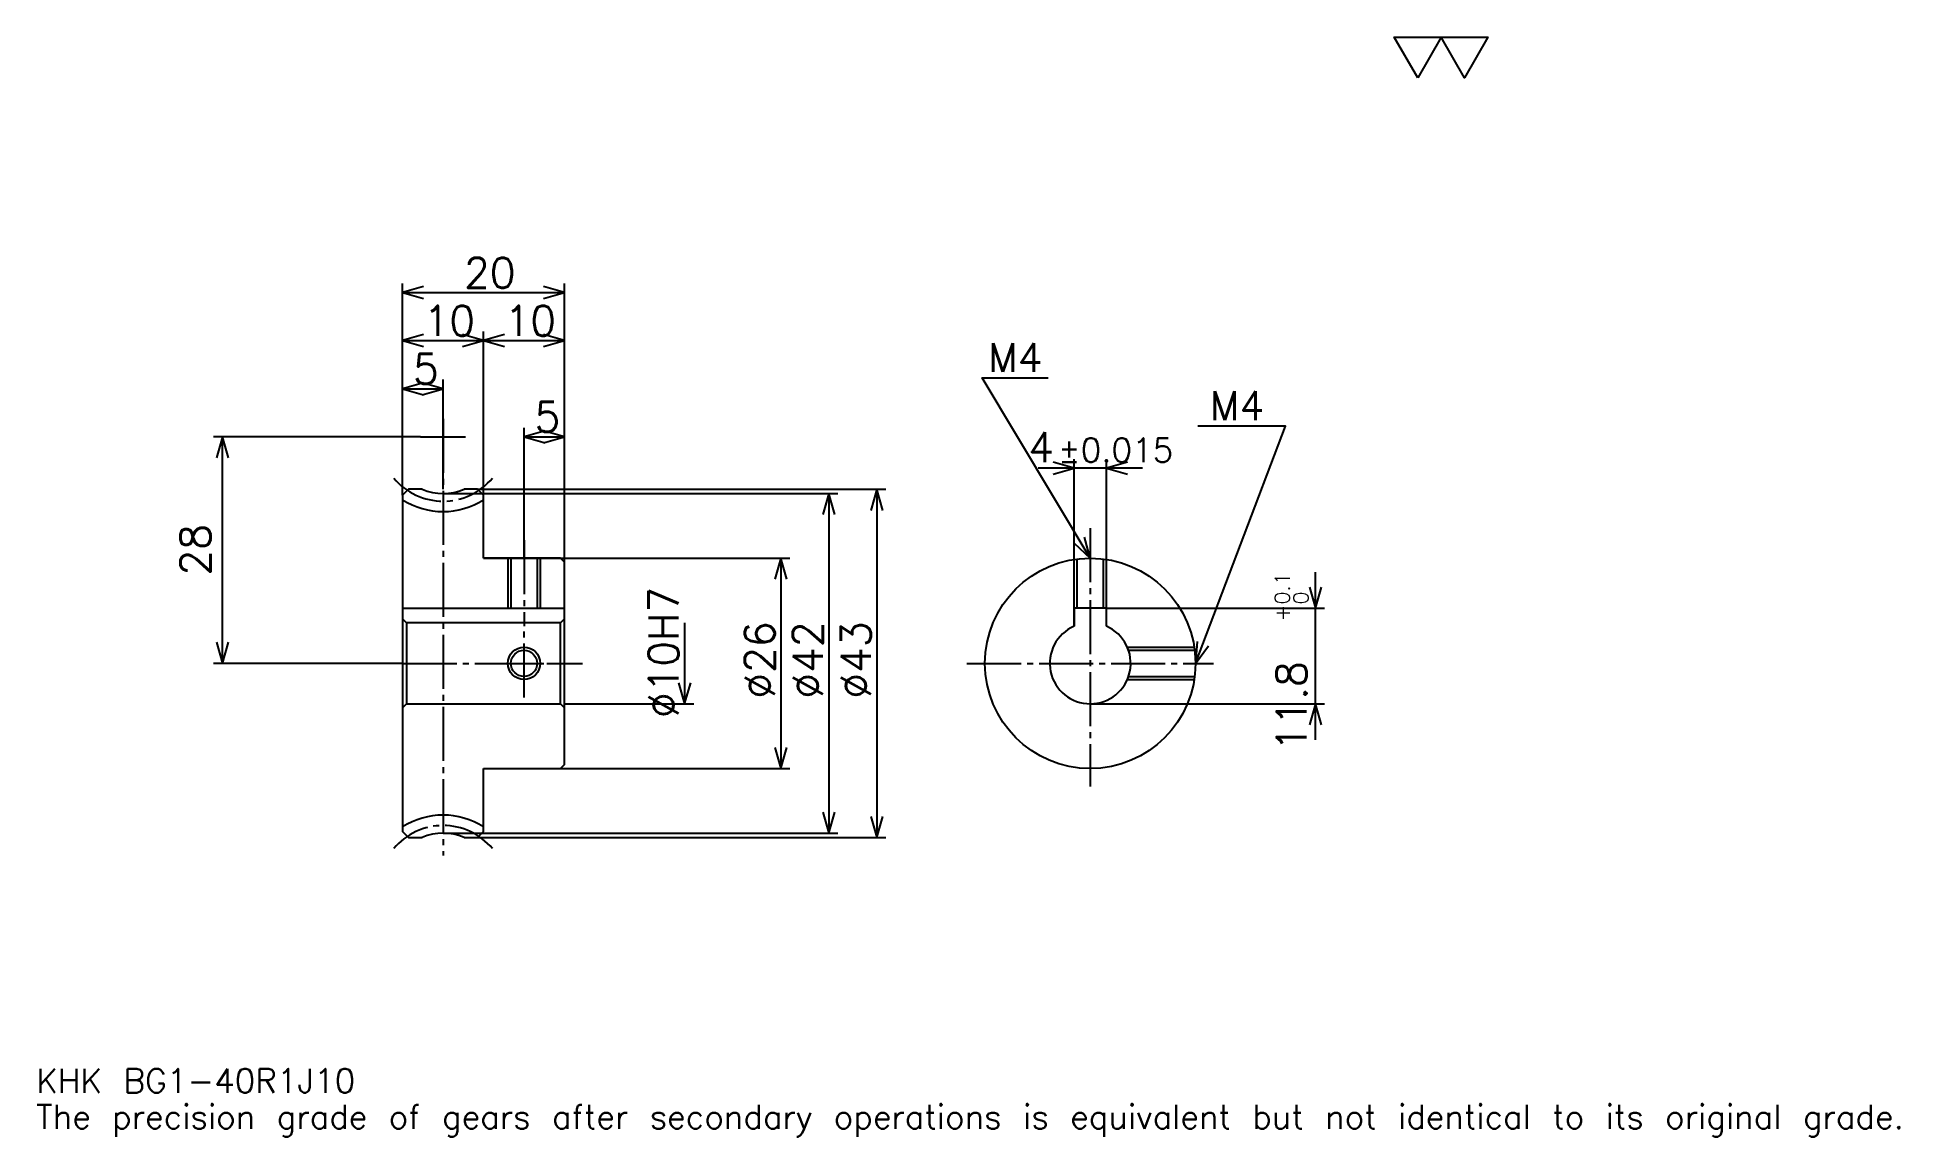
# Model space of a CAD drawing. Extents: x 8 to 238, y 3 to 139.
import ezdxf

# ---------------------------------------------------------------- set-up
doc = ezdxf.new("R2010")
doc.units = 0
doc.linetypes.add('DASHDOT', pattern=[8.903224, 6.677419, -0.741935, 0.741935, -0.741935])
doc.layers.get('0').update_dxf_attribs({"linetype": 'CONTINUOUS'})
doc.layers.add('DASHDOT', color=6, linetype='DASHDOT')
doc.styles.add('KANJI', font='TXT', dxfattribs={"bigfont": 'BIGFONT'})

msp = doc.modelspace()

# ---------------------------------------------------------------- linework, layer by layer
at = {"color": 5}
for p, q in [((52.677414, 82.709671), (52.677414, 108.129028)), ((72.677414, 82.709671), (72.677414, 108.129028)), ((52.677414, 107.016129), (72.677414, 107.016129)), ((62.677414, 82.709671), (62.677414, 102.193542)), ((52.677414, 101.080643), (62.677414, 101.080643)), ((62.677414, 101.080643), (72.677414, 101.080643)), ((52.677414, 95.145157), (57.677414, 95.145157)), ((57.677414, 82.709671), (57.677414, 96.258064)), ((67.677414, 82.709671), (67.677414, 90.322578)), ((54.903221, 89.209671), (29.306446, 89.209671)), ((30.41935, 61.209675), (30.41935, 89.209671)), ((67.677414, 89.209671), (72.677414, 89.209671)), ((144.064514, 85.338707), (131.161285, 85.338707)), ((135.6129, 68.009674), (135.6129, 86.451614)), ((139.6129, 68.009674), (139.6129, 86.451614)), ((52.677414, 81.967743), (52.677414, 82.709671)), ((57.677414, 82.209671), (72.677414, 82.209671)), ((61.935478, 82.709671), (72.677414, 82.709671)), ((62.677414, 81.967743), (62.677414, 82.709671)), ((67.677414, 74.209671), (67.677414, 82.709671)), ((67.677414, 74.209671), (67.677414, 82.709671)), ((72.677414, 82.709671), (112.370964, 82.709671)), ((72.677414, 73.709671), (72.677414, 82.709671)), ((72.677414, 82.209671), (106.435478, 82.209671)), ((105.322571, 82.209671), (105.322571, 40.209675)), ((111.258057, 82.709671), (111.258057, 39.709675)), ((62.677414, 74.209671), (72.677414, 74.209671)), ((72.677414, 74.209671), (100.5, 74.209671)), ((99.387093, 74.209671), (99.387093, 48.209675)), ((165.451614, 51.758064), (165.451614, 72.461288)), ((139.6129, 68.009674), (166.564514, 68.009674)), ((87.516129, 66.209671), (87.516129, 56.209675)), ((52.677414, 61.209675), (29.306446, 61.209675)), ((72.677414, 56.209675), (88.629028, 56.209675)), ((137.6129, 56.209675), (166.564514, 56.209675)), ((62.677414, 48.209675), (72.677414, 48.209675)), ((72.677414, 48.209675), (100.5, 48.209675)), ((57.677414, 40.209675), (72.677414, 40.209675)), ((61.935478, 39.709675), (72.677414, 39.709675)), ((72.677414, 40.209675), (106.435478, 40.209675)), ((72.677414, 39.709675), (112.370964, 39.709675))]:
    msp.add_line(p, q, dxfattribs=at)
at = {"color": 4}
for p, q in [((52.677414, 68.009674), (72.677414, 68.009674)), ((72.677414, 66.709671), (72.177414, 66.209671)), ((52.677414, 55.709675), (53.177414, 56.209675)), ((72.677414, 55.709675), (72.177414, 56.209675))]:
    msp.add_line(p, q, dxfattribs=at)
at = {"color": 7}
msp.add_lwpolyline([(178.064514, 133.548386), (175.170959, 138.563873), (186.745163, 138.563873), (183.851608, 133.548386), (180.958069, 138.563873), (178.064514, 133.548386)], dxfattribs=at)
at = {"color": 5}
for points in [[(55.274189, 107.758057), (52.677414, 107.016129), (55.274189, 106.274185)], [(70.080643, 106.274185), (72.677414, 107.016129), (70.080643, 107.758057)], [(55.274189, 101.822578), (52.677414, 101.080643), (55.274189, 100.338707)], [(60.080639, 100.338707), (62.677414, 101.080643), (60.080639, 101.822578)], [(65.274185, 101.822578), (62.677414, 101.080643), (65.274185, 100.338707)], [(70.080643, 100.338707), (72.677414, 101.080643), (70.080643, 101.822578)], [(55.274189, 95.8871), (52.677414, 95.145157), (55.274189, 94.403229)], [(55.080639, 94.403229), (57.677414, 95.145157), (55.080639, 95.8871)], [(137.6129, 74.209671), (124.258057, 96.467743), (132.419342, 96.467743)], [(70.274185, 89.951614), (67.677414, 89.209671), (70.274185, 88.467743)], [(70.080643, 88.467743), (72.677414, 89.209671), (70.080643, 89.951614)], [(150.6129, 61.209675), (161.741928, 90.532257), (150.909668, 90.532257)], [(31.161285, 86.6129), (30.41935, 89.209671), (29.677414, 86.6129)], [(133.016129, 84.596771), (135.6129, 85.338707), (133.016129, 86.080643)], [(142.209671, 86.080643), (139.6129, 85.338707), (142.209671, 84.596771)], [(106.064514, 79.6129), (105.322571, 82.209671), (104.580643, 79.6129)], [(112, 80.1129), (111.258057, 82.709671), (110.516129, 80.1129)], [(135.640656, 76.054665), (137.6129, 74.209671), (136.913086, 76.818115)], [(100.129028, 71.6129), (99.387093, 74.209671), (98.645157, 71.6129)], [(164.709686, 70.606445), (165.451614, 68.009674), (166.193542, 70.606445)], [(29.677414, 63.80645), (30.41935, 61.209675), (31.161285, 63.80645)], [(150.840683, 63.900738), (150.6129, 61.209675), (152.227997, 63.374199)], [(86.774185, 58.80645), (87.516129, 56.209675), (88.258057, 58.80645)], [(166.193542, 53.6129), (165.451614, 56.209675), (164.709686, 53.6129)], [(98.645157, 50.80645), (99.387093, 48.209675), (100.129028, 50.80645)], [(104.580643, 42.80645), (105.322571, 40.209675), (106.064514, 42.80645)], [(110.516129, 42.30645), (111.258057, 39.709675), (112, 42.30645)]]:
    msp.add_lwpolyline(points, dxfattribs=at)
at = {"color": 4}
for points in [[(55.079338, 82.709671), (53.41935, 82.709671), (52.677414, 81.967743), (52.677414, 55.709675)], [(62.677414, 74.209671), (62.677414, 81.967743), (61.935478, 82.709671), (60.27549, 82.709671)], [(62.677414, 48.209675), (72.177414, 48.209675), (72.677414, 48.709675), (72.677414, 73.709671), (72.177414, 74.209671), (62.677414, 74.209671)], [(65.677414, 74.209671), (65.677414, 68.009674)], [(66.057411, 74.209671), (66.057411, 68.009674)], [(69.297417, 74.209671), (69.297417, 68.009674)], [(69.677414, 74.209671), (69.677414, 68.009674)], [(135.6129, 65.792252), (135.6129, 74.054909)], [(135.992889, 68.009674), (135.992889, 74.108337)], [(139.23291, 68.009674), (139.23291, 74.108337)], [(139.6129, 65.792252), (139.6129, 74.054909)], [(139.6129, 65.792252), (139.6129, 68.009674), (135.6129, 68.009674), (135.6129, 65.792252)], [(52.677414, 66.709671), (53.177414, 66.209671), (53.177414, 56.209675), (72.177414, 56.209675), (72.177414, 66.209671), (53.177414, 66.209671)], [(142.195465, 63.209675), (150.45813, 63.209675)], [(142.343185, 62.829674), (150.511566, 62.829674)], [(142.195465, 59.209675), (150.45813, 59.209675)], [(142.343185, 59.589676), (150.511566, 59.589676)], [(52.677414, 55.709675), (52.677414, 40.451611), (53.41935, 39.709675), (55.079338, 39.709675)], [(60.27549, 39.709675), (61.935478, 39.709675), (62.677414, 40.451611), (62.677414, 48.209675)]]:
    msp.add_lwpolyline(points, dxfattribs=at)
for centre, radius in [((137.6129, 61.209675), 13), ((67.677414, 61.209675), 1.62)]:
    msp.add_circle(centre, radius, dxfattribs=at)
at = {"color": 7}
msp.add_circle((67.677414, 61.209675), 2, dxfattribs=at)
at = {"color": 4}
for centre, radius, start, end in [((57.677414, 89.209671), 9.25, 237.27955407, 302.72044593), ((57.677414, 89.209671), 7, 248.21321192, 291.78678997), ((137.6129, 61.209675), 5, 113.57817801, 66.42182199), ((57.677414, 33.209675), 9.25, 57.27955407, 122.72044593), ((57.677414, 33.209675), 7, 68.21321003, 111.78678808)]:
    msp.add_arc(centre, radius, start, end, dxfattribs=at)
at = {"layer": 'DASHDOT', "color": 7}
for p, q in [((57.677414, 91.435486), (57.677414, 37.483868)), ((54.903221, 89.209671), (60.451607, 89.209671)), ((137.6129, 77.91935), (137.6129, 45.983868)), ((52.677414, 61.209675), (74.903221, 61.209675)), ((122.387093, 61.209675), (152.838715, 61.209675))]:
    msp.add_line(p, q, dxfattribs=at)
for points in [[(67.677414, 76.435478), (67.677414, 65.783867)], [(67.677414, 56.983868), (67.677414, 65.435478)], [(63.451607, 61.209675), (71.903221, 61.209675)]]:
    msp.add_lwpolyline(points, dxfattribs=at)
for centre, start, end in [((57.677414, 89.209671), 219.99999648, 320.00000352), ((57.677414, 33.209675), 39.99999648, 140.00000352)]:
    msp.add_arc(centre, 7.96, start, end, dxfattribs=at)

# ---------------------------------------------------------------- texts
at = {"color": 7, "style": 'KANJI'}
for s, height, p in [('20', 3.709677, (60.266125, 107.609673)), ('10', 3.709677, (55.266125, 101.674194)), ('10', 3.709677, (65.266121, 101.674194)), ('5', 3.709677, (53.971767, 95.738708)), ('M4', 3.56129, (124.999992, 97.209671)), ('M4', 3.56129, (152.393539, 91.274193)), ('5', 3.709677, (68.971771, 89.803223)), ('4', 3.709677, (129.955383, 86.080643)), ('%%p0.015', 2.967742, (133.627518, 86.080643)), ('KHK BG1-40R1J10', 2.967742, (7.419355, 8.16129)), ('The precision grade of gears after secondary operations is equivalent but not identical to its original grade.', 2.967742, (7.419355, 3.709677))]:
    msp.add_text(s, height=height, dxfattribs=at).set_placement(p)
for s, height, p in [('28', 3.709677, (28.935478, 72.05645)), ('0.1', 1.854839, (162.261292, 68.486427)), ('%%c10H7', 3.709677, (86.774185, 54.439514)), ('0', 1.854839, (164.561295, 68.486427)), ('+', 1.854839, (162.261292, 66.409004)), ('%%c26', 3.709677, (98.645157, 56.850803)), ('%%c42', 3.709677, (104.580643, 56.850803)), ('%%c43', 3.709677, (110.516129, 56.850803)), ('11.8', 3.709677, (164.338715, 50.352055))]:
    msp.add_text(s, height=height, rotation=90, dxfattribs=at).set_placement(p)

doc.saveas('drawing.dxf')
